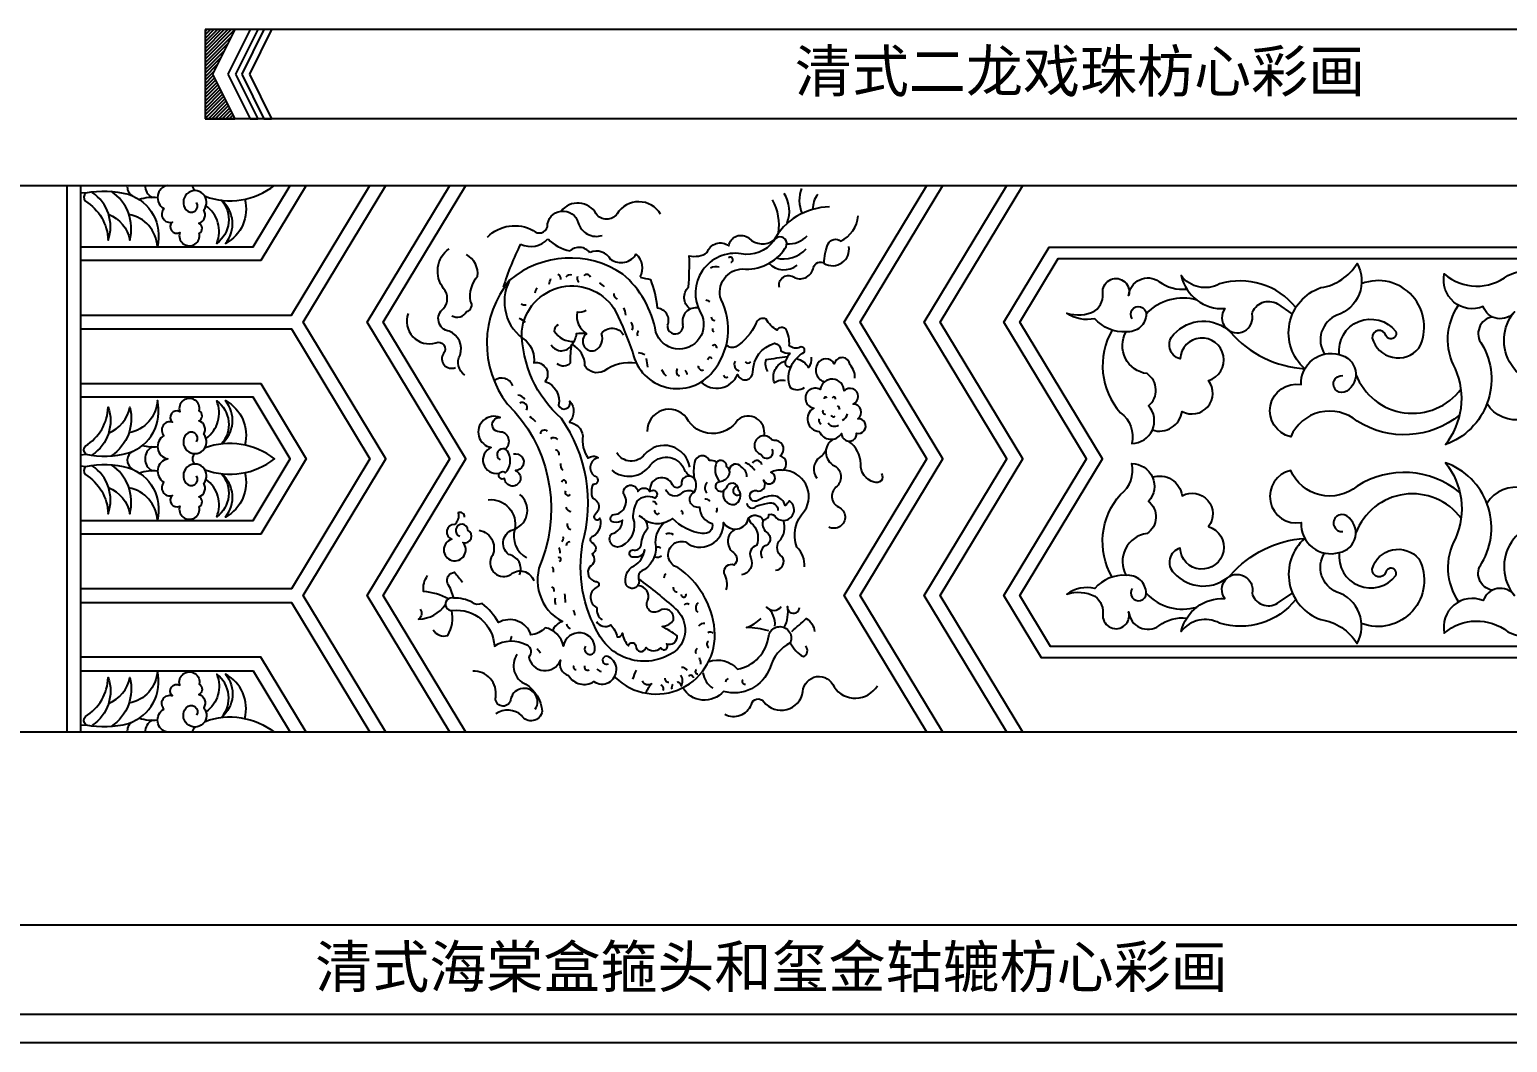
# Model space of a CAD drawing. Extents: x -66030 to 95157, y -13132 to 45879.
# Drawn here: x -38579 to -37498, y 1430 to 2170 of the extents above; entities that cross this region are included whole.
import ezdxf

# ---------------------------------------------------------------- set-up
doc = ezdxf.new("R2010")
doc.units = 0
doc.header["$LTSCALE"] = 100
doc.header["$MEASUREMENT"] = 0
for name, color, linetype in [('3', 11, 'CONTINUOUS'), ('4', 121, 'CONTINUOUS'), ('BH', 21, 'CONTINUOUS'), ('TEXT', 105, 'CONTINUOUS')]:
    doc.layers.add(name, color=color, linetype=linetype)
doc.styles.add('HZ', font='simhei.ttf')

# ---------------------------------------------------------------- blocks, each defined once
blk = doc.blocks.new('A$C59294E8D')
at = {"layer": '3'}
for p, q in [((514.5, 0), (514.5, 400)), ((524.5, 0), (524.5, 400))]:
    blk.add_line(p, q, dxfattribs=at)
for points in [[(524.5, 305), (678.7, 305), (736.1, 400)], [(689.4, 400), (656.1, 345), (524.5, 345)], [(524.5, 355), (650.5, 355), (677.7, 400)], [(747.8, 0), (687.3, 100), (747.8, 200), (687.3, 300), (747.8, 400)], [(794.6, 0), (734.1, 100), (794.6, 200), (734.1, 300), (794.6, 400)], [(806.3, 0), (745.8, 100), (806.3, 200), (745.8, 300), (806.3, 400)], [(1143.6, 0), (1083.1, 100), (1143.6, 200), (1083.1, 300), (1143.6, 400)], [(1155.3, 0), (1094.8, 100), (1155.3, 200), (1094.8, 300), (1155.3, 400)], [(1202.1, 0), (1141.6, 100), (1202.1, 200), (1141.6, 300), (1202.1, 400)], [(1213.8, 0), (1153.3, 100), (1213.8, 200), (1153.3, 300), (1213.8, 400)], [(2094.9, 54.5), (1227.6, 54.5), (1200, 100), (1260.5, 200), (1200, 300), (1233.2, 354.8), (2094.9, 354.8)], [(2094.9, 62.8), (1234.2, 62.8), (1211.7, 100), (1272.2, 200), (1211.7, 300), (1239.8, 346.5), (2094.9, 346.5)], [(524.5, 295), (678.7, 295), (736.1, 200), (678.7, 105), (524.5, 105)], [(524.5, 255), (656.1, 255), (689.4, 200), (656.1, 145), (524.5, 145)], [(524.5, 155), (650.5, 155), (677.7, 200), (650.5, 245), (524.5, 245)], [(524.5, 95), (678.7, 95), (736.1, 0)], [(689.4, 0), (656.1, 55), (524.5, 55)], [(524.5, 45), (650.5, 45), (677.7, 0)]]:
    blk.add_lwpolyline(points, dxfattribs=at)
for points in [[(524.5, 394.8), (528.1, 394.5, -0.117182), (559.4, 393.5, -0.392334), (580.5, 355.1, 0.350659), (559.7, 378.7, 0.350659)], [(528.1, 394.5, 0.38286), (527.8, 388.5, -0.251586), (544.5, 359.9, 0.342179), (532.8, 394.9)], [(544.8, 379, -0.25673), (560.3, 359.9, 0.320008), (546.8, 395.7, 0.298014)], [(588.2, 400, 0.704539), (585.3, 383, 0.769571), (591.5, 373.2, 0.896121), (596.9, 365.5, 1.31428), (611.2, 364.9, 0.609139), (610.8, 372.3, 0.512061), (614.4, 382.1, 2.197421), (601.6, 382.1, 0.954544), (609.1, 387.5)], [(615.4, 392, 0.25939), (666.2, 400)], [(644.4, 389.9, -0.348449), (630.3, 357.4, 0.414201), (627.4, 389.1, -0.441187), (623.9, 357.6, 0.354767), (616.1, 385, 0.354767)], [(822.1, 362.2, -0.338034), (855.6, 367, 0.580098), (865.9, 369.8, -0.885206), (888.5, 372.6, 0.420264), (906, 363.4, 0.420264)], [(948.8, 378.9, 0.563123), (916.9, 379.2, -0.521535), (901.6, 379.2, 0.528902), (875.9, 381.2)], [(1068.5, 342.9, -0.102985), (1071.4, 357.3, -0.475742), (1080.5, 359.3, 0.274141), (1093.3, 377.7, 0.274141)], [(932.6, 112.3, -0.019516), (959.8, 90.3, -0.421055), (961.1, 60.7, -0.471158), (903.6, 71.6, -0.178174), (891.7, 138.1, 0.225708), (876.2, 229.5, -0.214028), (847.2, 293.3, -0.733695), (916.1, 307.6, -0.027445), (928.4, 277.6, 0.62969), (987, 263.8, 0.300923), (993, 316.6, -0.505087), (1008.7, 338.9, 0.279889), (1039.8, 353.9, 1.174639), (1031.4, 359.3, -0.295299), (1007.8, 350, 0.623852), (978, 306.9, -1.106747), (945.3, 292.7, 0.175045), (921.1, 335.1, 0.336935), (838.3, 330.6, 0.35187), (836.8, 240, -0.293323), (862.1, 126.3, 0.40192), (876.9, 81, 0.214573), (869.7, 74.4)], [(970.3, 309.6, -0.458597), (969.3, 325.7, 0.022224), (969.8, 348.5, 0.204833), (982.9, 350.9, -0.518169), (998.7, 355.8, -0.597405), (1013.3, 361.3, 0.368215), (1031.8, 360.1, 0.368215)], [(805.4, 261.2, -0.373145), (802, 275.9, 0.395513), (794.1, 293.4, -0.689029), (790, 309.9, 0.365857), (790, 324.6, -0.42564), (794, 353.7)], [(796, 304.7, 0.438115), (806.7, 307.7, 0.523441), (809.7, 315.4, -0.222914), (814.9, 333.5, 0.305488), (806.7, 349.4, 0.305488)], [(1035.7, 325.2, -0.743129), (1046.9, 332.4, 0.467964), (1060.7, 340, -0.533898), (1068.5, 342.9, 0.630999), (1086.6, 355.3, 0.630999)], [(1308.7, 221.1, 0.469397), (1330.4, 234.7, 0.811487), (1349.8, 257.2, 1.916163), (1329, 273.1, -0.588725), (1324.5, 291.1, -0.426599), (1365.8, 292.7, 0.198909), (1420.2, 265.9, -0.575003), (1432, 325.2, 0.217966), (1458.6, 342.8, -0.468702), (1443.7, 305.1, 0.465202), (1434.7, 276.6)], [(1678.2, 257.5, 0.126901), (1628.9, 302.8, 0.298499), (1595.6, 298.1, 0.937388), (1604.5, 285.8, -0.89286), (1608, 255.2, -0.742351), (1573.7, 307.6, -0.599884), (1550.8, 311.4, -0.605064), (1522.3, 335.2, 0.360316), (1568.9, 334.2, -0.332026), (1629.9, 320.9, 0.182892), (1656.1, 311.3, -0.436657), (1680.5, 289.7)], [(838.3, 330.6, 0.390046), (850.3, 286.3, -0.243823), (856, 270.3, -0.702893), (864.2, 256.6, -0.387575), (874.1, 239.2, 0.973183), (882.3, 242.2, -0.384795), (882, 226.8, -0.333302), (891.9, 216.9, 0.191536), (895.7, 200.5, -0.340971), (903.2, 200.8, 0.647212), (900.2, 187.5, -1.036642), (899.1, 181.3, 0.180872), (898.9, 171.4, -0.613346), (900.8, 159.4, 1.222642), (904.3, 156.6, -0.332835), (899.2, 143.1, 0.68606), (898.4, 138.8, -0.666994), (898.6, 130.5, -0.493028), (896.8, 120.9, 0.544266), (901.2, 110.3, -1.027128), (901.6, 105.9, 0.588488), (902.1, 91.1, 0.268311), (906, 82.2, 0.268311)], [(1293.9, 302.5, -1.335556), (1304.2, 306.1, -0.437618), (1289.5, 292.9, -0.234222), (1266.6, 302.5, -0.212106), (1246, 306.6, 0.199119), (1266.6, 308.2, 0.279827), (1272.3, 322.6, -1.129747), (1291.3, 319.5, -0.575345), (1313.5, 329.8, 0.197624), (1333.9, 324.2)], [(1413.7, 310.6, 0.307845), (1357.8, 327.9, -0.372489), (1329.8, 334, 0.368389), (1361.7, 309.9, 1.563697), (1381.6, 306, -0.502099), (1400.2, 313.3), (1410.8, 306.1)], [(1445.4, 276.2, -0.762005), (1486.8, 293.1, -1.044896), (1479.6, 290.3, 0.911417), (1469.5, 288.3, 0.602901), (1503.7, 280.9, 0.692215), (1461.8, 328.1)], [(764.1, 306.4, 0.625358), (784.3, 284.9, -0.809772), (789.9, 277.1, 0.74415), (798.6, 266.8)], [(894.4, 308.6, -0.165218), (887.7, 307.2, 0.306501), (894.6, 291.5, 0.306501)], [(1557.6, 303.8, 0.578509), (1549.9, 283.8, -0.470173), (1523.2, 210.5, 0.28099), (1530.4, 265.9, -0.281696), (1532.7, 312.3, -0.281696)], [(873.8, 298.1, 0.291288), (871, 293.5, 0.284276), (885.4, 285.9, 0.284276)], [(931.1, 269.9, 0.195429), (907.2, 264.2, -0.396771), (893.4, 268, 0.283172), (883.8, 283.7, 0.159897), (887.3, 291.6, -0.132559), (894.6, 291.5, 0.847109), (900.8, 279.2, 0.362205), (905.6, 291.7, -0.547425), (921.6, 290.7)], [(978.3, 256.2, 0.518748), (1005.1, 261.6, 0.835136), (1016.4, 263.6, -0.340248), (1032.1, 284.5, -0.362603), (1036.8, 278.9, 0.155538), (1043.3, 277.4, 0.008928), (1040.2, 271.6, 0.866932), (1044.6, 268.2, -0.149099), (1053.7, 277.9, 0.736075), (1050.9, 281.7, -0.312574), (1042.9, 282.8, 0.153882), (1040.4, 295, 0.468598), (1034, 294.2, -0.15229), (1026, 302.2, 0.468208), (1018.5, 298.9, -0.147406), (1003.9, 282, -0.356265), (996.9, 283.4)], [(1279.2, 294.2, 0.32303), (1285.4, 233.7, -0.302916), (1293.6, 211.3, 0.648684), (1305.9, 238.8, 0.502606), (1304.8, 262.3, -0.535349), (1289.5, 292.9)], [(868.8, 283.4, 0.604261), (883.8, 283.7, 0.604261)], [(872.9, 269.8, 0.400979), (882.9, 270.3, -0.045553), (883.8, 283.7)], [(1041.7, 274.5, 0.008205), (1025.7, 272.4, 0.219768), (1027.1, 264, 0.219768)], [(1040.3, 257, 0.23595), (1032.1, 255.5, -0.436839), (1040.2, 271.6)], [(1048.2, 273.4, -0.20438), (1057, 266.8, 0.209674), (1059.3, 274.3, 0.209674)], [(1091, 258.9, 0.198723), (1087.4, 268.8, 0.837595), (1075.9, 269.6, 0.595424), (1063.7, 269.6, 0.509362), (1068.7, 256.4, 0.509362)], [(1533.7, 232.2, -0.323244), (1458.5, 227.6, 0.50235), (1409.9, 216.2, -0.978476), (1417.5, 254.3, -0.516962), (1445.4, 276.2, -0.681721), (1450.9, 249.5, -1.414978), (1448, 260.9)], [(1044.6, 268.2, 0.240415), (1043.7, 252.1, 0.300684), (1054, 252.1, 0.300684)], [(1606.8, 254.9, -0.528299), (1603.1, 237.9, -0.404844), (1609.9, 211.7, 0.330344), (1580.2, 229.1, -0.321176), (1553.6, 240.2, -0.321176)], [(524.5, 203), (528.1, 203.4, 0.117182), (559.4, 204.3, 0.392334), (580.5, 242.7, -0.350659), (559.7, 219.1, -0.350659)], [(609.1, 212.5, 0.954544), (601.6, 217.9, 2.197421), (614.4, 217.9, 0.512061), (610.8, 227.7, 0.609139), (611.2, 235.1, 1.31428), (596.9, 234.5, 0.896121), (591.5, 226.8, 0.769571), (585.3, 217, 0.704539), (588.2, 200, 0.704539), (585.3, 183, 0.769571), (591.5, 173.2, 0.896121), (596.9, 165.5, 1.31428), (611.2, 164.9, 0.609139), (610.8, 172.3, 0.512061), (614.4, 182.1, 2.197421), (601.6, 182.1, 0.954544), (609.1, 187.5)], [(616.1, 215, 0.354767), (623.9, 242.4, -0.441187), (627.4, 210.9, 0.414201), (630.3, 242.6, -0.348449), (644.4, 210.1)], [(528.1, 203.4, -0.38286), (527.8, 209.4, 0.251586), (544.5, 237.9, -0.342179), (532.8, 202.9)], [(544.8, 218.8, 0.25673), (560.3, 237.9, -0.320008), (546.8, 202.2, -0.298014)], [(835, 207.1, 0.738431), (830.8, 219.7, -1.048055), (831.3, 230.2, 1.11922), (824.8, 208.3, 0.90297), (830.5, 189.5)], [(1024.5, 216.9, 0.707369), (1005.2, 228.5, -0.580431), (967.8, 230.1, 0.7104), (938.9, 220.1, 0.7104)], [(915.6, 40.1, 0.697074), (988.3, 75, 0.220322), (961.4, 120.5, -1.00827), (966.9, 139.2, 0.64415), (994.9, 153.4, 0.690578), (1013.1, 156.6, -0.532228), (1023.4, 155.5, 0.472769), (1028, 159.3, -0.372685), (1033.4, 156.9, 1.057778), (1043.1, 169.3, -0.084326), (1039.9, 166, 0.253417), (1033, 172.8, 0.171214), (1020.4, 169.7, -1.888187), (1020.3, 176.3, 0.634648), (1024.1, 184.4, 1.618622), (1029.4, 190.2, -0.195795), (1038.3, 191.7, 0.646848), (1036.2, 202.2, 0.675707), (1033.6, 213.3, -0.101687), (1030.1, 214, 1.383135), (1022.4, 203.2, 1.070604), (1030.4, 207.1)], [(615.4, 192, 0.25939), (666.2, 200, 0.25939), (615.4, 208, 0.25939)], [(841.2, 203.6, -1.108328), (842.5, 191.4, -1.861748), (834.6, 185.7, -2.226651), (835.1, 189.8, 0.312829), (837.5, 204.4, 1.473708), (831.3, 199.3, 1.473708)], [(970.2, 193.9, 0.63891), (937, 203.1, -0.529339), (916.8, 204.3)], [(1070.1, 207.8, -0.202862), (1065.2, 201.2, 0.412879), (1063.1, 185.8, 0.412879)], [(1075, 214.4, 0.595019), (1076, 195, -0.500743), (1077.9, 180, 0.570709), (1079.1, 164.7, -1.019431), (1071.9, 150.1)], [(1110.4, 189.2, -0.777243), (1105, 183, -0.356602), (1095.2, 196.3, 0.22771), (1086.6, 212.7, 0.22771)], [(524.5, 194.8), (528.1, 194.5, -0.117182), (559.4, 193.5, -0.392334), (580.5, 155.1, 0.350659), (559.7, 178.7, 0.350659)], [(528.1, 194.5, 0.38286), (527.8, 188.5, -0.251586), (544.5, 159.9, 0.342179), (532.8, 194.9)], [(544.8, 179, -0.25673), (560.3, 159.9, 0.320008), (546.8, 195.7, 0.298014)], [(994.9, 176.4, 0.560001), (1002.8, 166.6, 0.51129), (1005.8, 177.2, 0.932477), (996.8, 178.6, 0.172875), (994.9, 176.4, -0.492964), (989.2, 179.1, -0.414302), (992.2, 183.4, 0.268223), (999.3, 188.9, 0.297392), (997.1, 194.5, 0.697935), (989.8, 197.5, 0.173123), (984.6, 198.9, 0.730157), (973.5, 197.3, 0.07475), (973.3, 185.8, 0.728629), (964, 181.3, -0.689827), (957.6, 180.9, 0.889075), (941, 176.1, -1.180387), (944.5, 171.3, 0.310741), (931.5, 169.1, 0.11464), (928.5, 156.8, -0.389932), (920.1, 136.2, -0.818386), (912.8, 145.1, 0.349865), (920.9, 155.2, -0.212107), (914.5, 153.6, -0.936073), (914.9, 159.2, 0.572108), (921.7, 174.5, -1.02406), (932.2, 176.1, -0.577835), (941, 176.1)], [(913, 191.7, 0.432395), (941.5, 195.5, -0.548641), (965.5, 193.6, 0.147109), (970.3, 187.4, 0.147109)], [(1011.8, 186.9, 0.295404), (1007.7, 194.1, 0.683411), (999, 192)], [(1279.2, 113.5, -0.32303), (1285.4, 174, 0.302916), (1293.6, 196.5, -0.648684), (1305.9, 168.9, -0.502606), (1304.8, 145.4, 0.535349), (1289.5, 114.8)], [(1557.6, 103.9, -0.578509), (1549.9, 123.9, 0.470173), (1523.2, 197.2, -0.28099), (1530.4, 141.8, 0.281696), (1532.7, 95.4, 0.281696)], [(1606.8, 152.8, 0.528299), (1603.1, 169.8, 0.404844), (1609.9, 196, -0.330344), (1580.2, 178.6, 0.321176), (1553.6, 167.5, 0.321176)], [(644.4, 189.9, -0.348449), (630.3, 157.4, 0.414201), (627.4, 189.1, -0.441187), (623.9, 157.6, 0.354767), (616.1, 185, 0.354767)], [(977.3, 164.6, -0.862072), (973.3, 175.7, 0.320644), (973.3, 185.8, 0.320644)], [(1054, 120.9, 0.223281), (1048.6, 135.4, -0.295603), (1054.2, 161.9, 0.589369), (1038.3, 191.7)], [(1308.7, 186.6, -0.469397), (1330.4, 173, -0.811487), (1349.8, 150.5, -1.916163), (1329, 134.6, 0.588725), (1324.5, 116.6, 0.426599), (1365.8, 115, -0.198909), (1420.2, 141.8, 0.575003), (1432, 82.5, -0.217966), (1458.6, 64.9, 0.468702), (1443.7, 102.6, -0.465202), (1434.7, 131.1)], [(1533.7, 175.5, 0.323244), (1458.5, 180.1, -0.50235), (1409.9, 191.5, 0.978476), (1417.5, 153.4, 0.516962), (1445.4, 131.5, 0.681721), (1450.9, 158.2, 1.414978), (1448, 146.8)], [(845.5, 115.2, 0.49618), (837.5, 130, -0.63689), (842, 148.6, 0.57795), (845.7, 173.9)], [(973.3, 175.7, 0.287465), (964, 174.9, -0.592604), (952.7, 177.7)], [(822.7, 170.1, -0.505936), (842, 148.6, 0.351734), (850.7, 127.6, 0.101511)], [(977.3, 164.8, 0.351263), (986.6, 152.8, -0.560805), (979.3, 145.5, -0.180488), (957.6, 156.4, -0.318519), (937.6, 154.9)], [(1012, 167.6, 0.734169), (1018.8, 165.5, -0.034425), (1027.3, 167.6, -0.520489), (1034.6, 162.3)], [(805.2, 157.4, 0.61788), (800.7, 160.4, -0.275315), (798, 152, 0.852959), (795.9, 141.2, 3.493359), (804.1, 138.9, 0.92009), (807.8, 147.8, 1.893274), (801.8, 143.4)], [(951.4, 153.1, 0.215925), (944.8, 138.8, -0.304122), (937, 119, 0.398645), (932.6, 112.3, -0.938209), (923.7, 107.7, -0.375893), (929.4, 121.8, 0.242072), (937, 133.5, -0.435701), (929.5, 128.2, -1.124956), (928.5, 133.4, 0.450903), (934.6, 137.1, -0.165029), (939.4, 149.5, 0.322071), (933, 158.2)], [(1013.1, 156.6, 0.210541), (1016.5, 151.8, -0.277722), (1019, 136.6, 0.470188), (1014.8, 127.7, -0.485962), (1008, 115.1)], [(1024.1, 155.5, 0.334623), (1026.2, 146.3, -0.737219), (1024.5, 136.2, 0.359905), (1023.2, 127.3)], [(1032.9, 118.5, 0.621308), (1037.5, 128.6, -0.410367), (1035.4, 139.5, 0.290414), (1038.6, 154.9, 0.290414)], [(1678.2, 150.2, -0.126901), (1628.9, 104.9, -0.298499), (1595.6, 109.6, -0.937388), (1604.5, 121.9, 0.89286), (1608, 152.5, 0.742351), (1573.7, 100.1, 0.599884), (1550.8, 96.3, 0.605064), (1522.3, 72.5, -0.360316), (1568.9, 73.5, 0.332026), (1629.9, 86.8, -0.182892), (1656.1, 96.5, 0.436657), (1680.5, 118)], [(816, 147.8, -0.523583), (824.9, 127.8, 0.743728), (839.2, 115.5, -0.53782), (855.9, 110.9)], [(1003.4, 148.6, 0.556806), (1002.1, 131.5, -0.507938), (1002.5, 122.3, 0.553378), (995, 116.4, -0.212323), (996.6, 104.1)], [(1445.4, 131.5, 0.762005), (1486.8, 114.6, 1.044896), (1479.6, 117.4, -0.911417), (1469.5, 119.4, -0.602901), (1503.7, 126.8, -0.692215), (1461.8, 79.6)], [(793.6, 97.6, 0.099177), (775.3, 103, -0.200267), (778.3, 114.6)], [(797.4, 98.1, 0.078661), (792.9, 109, -0.505919), (797.9, 117, -0.006899), (803.9, 109.9)], [(1293.9, 105.2, 1.335556), (1304.2, 101.6, 0.437618), (1289.5, 114.8, 0.234222), (1266.6, 105.2, 0.212106), (1246, 101.1, -0.199119), (1266.6, 99.5, -0.279827), (1272.3, 85.1, 1.129747), (1291.3, 88.2, 0.575345), (1313.5, 77.9, -0.197624), (1333.9, 83.5)], [(1413.7, 97.1, -0.307845), (1357.8, 79.8, 0.372489), (1329.8, 73.7, -0.368389), (1361.7, 97.8, -1.563697), (1381.6, 101.7, 0.502099), (1400.2, 94.4), (1410.8, 101.6)], [(893.9, 63, 1.303927), (900.7, 60.2, 0.959273), (877.7, 63.1, 0.29906), (864.3, 76.5, -0.178297), (853.9, 71.3, 0.47451), (830.1, 80.2, 0.099031), (818.2, 94.3, -0.309191), (810.8, 95.1, 0.130216), (797.4, 98.1, 1.24731), (796.6, 89.1, -0.431506), (827.1, 63.1, -0.28084), (850.9, 63.9, -0.489347), (852.4, 55, 0.755682), (875.4, 52.7, 0.424621), (881.4, 41.6, 0.426894), (900, 37.1, 1.045531), (911.1, 55, 1.883599), (910.7, 50.1)], [(901.8, 81.1, 0.44973), (912.3, 78.7, -0.111529), (917.1, 69.8, 0.427861), (920.8, 72.4, 0.135384), (925.2, 63.2, -0.854318), (930.6, 63.2, 0.884967), (938.2, 61.9, 0.411603), (948.9, 61.7, 1.124548), (953.1, 64.8, 0.557356), (960.9, 70.6, 0.039529), (950, 77.3, 0.217506), (958.3, 82.3, 0.651221), (947.9, 88.9, -0.828748), (939.5, 96.6, 0.507984), (932.5, 107.1, 0.507984)], [(772.9, 90, -0.424995), (771.7, 82.8, 0.251633), (791.4, 93.7, 0.251633)], [(782.4, 75, 0.362603), (793, 70.8, 0.177272), (796, 89.1, 0.177272)], [(1032.5, 77.7, 0.259678), (1026.4, 91.5, 0.481907), (1037, 92)], [(1039.2, 76.7, 0.178392), (1041.6, 92, 1.030295), (1050.4, 91.2)], [(984, 51.8, -0.30256), (1005, 46.2, 0.330209), (1027.9, 70.6, -1.119804), (1043.7, 65.5, 0.207643), (1028.9, 47.3, -0.394431), (994.8, 29.9, -0.514336), (965, 32.6)], [(1027.9, 74.2, 0.06542), (1011.6, 76.7, 0.124666), (1022.3, 83.3)], [(1044.7, 73.7, 0.007652), (1055.4, 83.3, -0.233873), (1061.5, 73.7)], [(1043.7, 65.5, 0.16575), (1053.3, 55.4, 0.535349), (1054.9, 63)], [(843.7, 56.9, 0.484057), (850.2, 35.2, -0.238492), (862, 15.4, -0.721533), (847.1, 12.4, 0.335578), (828.2, 13.5)], [(524.5, 5.2), (528.1, 5.5, 0.117182), (559.4, 6.5, 0.392334), (580.5, 44.9, -0.350659), (559.7, 21.3, -0.350659)], [(588.2, 0, -0.704539), (585.3, 17, -0.769571), (591.5, 26.8, -0.896121), (596.9, 34.5, -1.31428), (611.2, 35.1, -0.609139), (610.8, 27.7, -0.512061), (614.4, 17.9, -2.197421), (601.6, 17.9, -0.954544), (609.1, 12.5)], [(857.1, 16.8, 1.265123), (839, 23.4, -0.985831), (828.1, 25.9, 0.474543), (811.3, 44.7)], [(528.1, 5.5, -0.38286), (527.8, 11.5, 0.251586), (544.5, 40.1, -0.342179), (532.8, 5.1)], [(544.8, 21, 0.25673), (560.3, 40.1, -0.320008), (546.8, 4.3, -0.298014)], [(644.4, 10.1, 0.348449), (630.3, 42.6, -0.414201), (627.4, 10.9, 0.441187), (623.9, 42.4, -0.354767), (616.1, 15, -0.354767)], [(995.8, 13.2, 0.438807), (1015.2, 20.3, -0.667357), (1024.3, 22.3, 0.661192), (1052.9, 29.8, -0.807322), (1075.7, 33.2, 0.547317), (1107.4, 34)], [(615.4, 8, -0.25939), (666.2, 0)]]:
    blk.add_lwpolyline(points, format="xyb", dxfattribs=at)
blk.add_lwpolyline([(1083, 249.6, 0.929538), (1065.6, 250.8, 1.183928), (1060.9, 237.1, 0.760344), (1064.9, 220.1, 0.607447), (1081.2, 218.5, 1.039249), (1092.2, 218.8, 1.196243), (1093.1, 229.3, 0.736401), (1089.7, 240.1, 1.252501), (1083, 249.6)], format="xyb", close=True, dxfattribs=at)
for centre, radius, start, end in [((566.1, 398.9), 7.63, 171.4249, 235.3056), ((577.1, 361.4), 29.8, 83.2721, 109.0748), ((581.6, 400), 10.1, 180, 240.5142), ((610.9, 400), 4.76, 180, 233.3999), ((1018.6, 381.1), 24.4, 339.0572, 31.9902), ((1073.8, 389.1), 23.5, 158.3745, 204.114), ((1075.3, 383.5), 15.1, 139.17, 183.925), ((997.8, 371), 37.7, 350.8188, 29.2095), ((1072.8, 337.3), 46.9, 90.3773, 151.9736), ((1017, 270), 191.6, 152.9581, 163.1229), ((853.8, 372.2), 16.9, 243.7047, 317.7594), ((888.2, 382), 30.4, 224.1802, 258.805), ((1042.3, 376.1), 18.9, 266.3457, 316.4233), ((889, 344.4), 10.3, 38.3864, 130.9914), ((902, 340.3), 11.6, 27.5124, 114.8611), ((919.7, 356.6), 13.1, 235.9052, 329.1365), ((921.5, 339.5), 14, 332.4248, 47.3743), ((999.8, 345.6), 1.92, 283.0778, 133.5503), ((1038.8, 368.3), 22.1, 255.5362, 318.1635), ((989.4, 331.7), 8.83, 74.787, 118.3697), ((1039.1, 353.7), 15.4, 223.8663, 308.4184), ((871.4, 317.9), 15.1, 151.3004, 167.5666), ((828.1, 341.5), 41.4, 340.5341, 346.6695), ((872.1, 331.7), 3.61, 351.9932, 64.1783), ((882.7, 330.6), 3.98, 74.8316, 144.0283), ((891.6, 332.1), 3.91, 159.3002, 227.1951), ((894.7, 332), 2.95, 18.7334, 138.6591), ((900.8, 320.1), 8.96, 38.696, 68.8268), ((946, 368.7), 37.7, 251.2784, 263.1353), ((871, 303.2), 75.9, 5.2998, 21.7114), ((918.5, 320.6), 3.99, 175.7253, 248.3141), ((994, 339.2), 25.8, 242.2027, 248.9334), ((1331, 280.7), 36.9, 73.7022, 136.4232), ((849.3, 316.3), 3.76, 229.428, 286.3955), ((912.4, 304.9), 10.9, 1.4471, 30.4606), ((945.6, 301.3), 8.99, 336.2223, 83.5613), ((974.2, 301), 9.41, 76.1311, 196.2737), ((988.7, 304.1), 2.97, 184.0366, 265.9953), ((841.4, 291), 12.2, 46.202, 71.2989), ((923.4, 296.1), 5.04, 336.6056, 44.0154), ((935.6, 291.1), 3.96, 139.7452, 197.6226), ((959.5, 297.1), 5.78, 174.5727, 12.3592), ((989.1, 294.9), 2.43, 168.1076, 235.5173), ((988.2, 281.6), 1.68, 333.4668, 153.4287), ((924.3, 244.9), 33.8, 67.5387, 75.6105), ((890.7, 262.5), 48.9, 5.3779, 12.8126), ((984.9, 272.5), 1.69, 22.2706, 183.7046), ((1007.6, 269.1), 4.9, 152.0864, 254.3339), ((1012.7, 273), 3.01, 225.0215, 314.9785), ((961.3, 271), 13.2, 205.3596, 230.4213), ((963.5, 263.7), 3.19, 136.8941, 255.0135), ((964.5, 261.6), 3.75, 0.0065, 53.1491), ((979.1, 267.6), 2.72, 169.134, 293.5776), ((996.9, 261.9), 2.3, 199.58, 298.3664), ((1499, 277.6), 44.3, 200.9081, 323.4125), ((832.4, 250.2), 8.86, 21.6435, 126.592), ((843.6, 240), 6.68, 30.9865, 84.1), ((847.5, 237.5), 3.69, 330.2954, 119.7365), ((1069.4, 244.2), 1.04, 8.5571, 200.9142), ((1075.6, 244), 1.28, 340.415, 161.2469), ((1077, 236.1), 2.9, 1.0476, 62.9917), ((846.1, 217.3), 15, 40.0471, 62.6645), ((1067.1, 228), 2.54, 151.9825, 249.8878), ((1069.1, 234.5), 1.74, 138.8559, 282.4735), ((1075.3, 232.3), 1.63, 191.221, 319.7256), ((1078.9, 234.3), 6.75, 296.804, 349.0191), ((863.7, 218.1), 2.92, 43.1984, 176.7473), ((1076, 229.2), 5.39, 213.5292, 302.2944), ((566.1, 198.9), 7.63, 119.5031, 235.3056), ((577.1, 238.6), 29.8, 255.0847, 276.7279), ((581.6, 200), 10.1, 119.4858, 240.5142), ((870.6, 211.6), 3.9, 40.2615, 130.2165), ((871.5, 203.3), 3.07, 348.5208, 85.2496), ((610.9, 200), 4.76, 126.6001, 233.3999), ((880.8, 195.8), 5.4, 170.2347, 229.752), ((1001, 192.2), 12.4, 154.5709, 225.0785), ((1006.2, 184.8), 13.2, 29.9687, 70.0022), ((1019.2, 195.2), 3.68, 5.4248, 151.9676), ((577.1, 161.4), 29.8, 83.2721, 109.0748), ((878, 182.7), 1.68, 337.7544, 170.3717), ((881.2, 175.5), 2.32, 152.6129, 313.6779), ((986.7, 178.9), 5.52, 135.695, 221.4393), ((1005, 176.6), 3.21, 86.102, 311.9905), ((1499, 130.1), 44.3, 36.5875, 159.0919), ((883.5, 165.5), 4.06, 191.96, 265.6998), ((942.1, 164.7), 4.32, 21.3221, 76.3377), ((946.4, 161.6), 1.98, 152.3322, 324.8371), ((981.8, 166.6), 3.86, 36.6163, 99.8029), ((987.9, 162.7), 2.27, 311.0651, 34.677), ((884.5, 152.1), 4.1, 170.3608, 251.5949), ((963.7, 160.6), 1.31, 313.0787, 100.0769), ((873.3, 142.4), 4.32, 318.914, 6.8626), ((955, 140.6), 4.93, 48.8095, 118.4444), ((870.4, 131.9), 4.88, 350.7021, 39.1767), ((882.4, 136.6), 2.72, 92.7169, 182.7039), ((947, 133.1), 2.27, 34.717, 145.283), ((866.3, 118.2), 4.13, 345.5235, 38.6792), ((874.6, 126.5), 1.33, 265.8246, 131.0644), ((946.3, 132.8), 4.8, 248.8801, 311.1249), ((954.6, 113.2), 3.37, 124.572, 186.5161), ((867.9, 103.6), 3.01, 346.9, 62.6745), ((878.7, 96.1), 7.36, 164.7365, 201.6267), ((712.2, 84.8), 167.3, 3.467, 5.6859), ((960.9, 105.6), 2.87, 168.4655, 271.177), ((965.7, 100.6), 1.8, 175.4284, 23.4859), ((1331, 127), 36.9, 223.5768, 286.2978), ((866.9, 82.3), 19.5, 9.0304, 20.8484), ((968.1, 91.3), 2.76, 55.5502, 141.9326), ((979.1, 91.1), 4.59, 128.8123, 226.4132), ((885.7, 80.8), 5.98, 193.747, 237.3586), ((980.5, 75), 4.73, 81.5556, 147.3082), ((843.7, 67.2), 4.81, 143.0437, 184.7326), ((985.1, 64.3), 2.49, 119.097, 246.3587), ((985.1, 70.2), 3.06, 42.5184, 125.4702), ((-652942.5, -490565.8), 817416.9, 36.8851116, 36.8853832), ((976.9, 58.9), 2.66, 118.5858, 208.6177), ((966.5, 49.7), 11.7, 1.0123, 24.61), ((886.7, 47.6), 1.74, 140.2204, 277.0274), ((895.4, 47.8), 2.44, 157.9879, 296.6251), ((906, 49.5), 5, 218.7242, 260.7907), ((1001.1, 13.6), 77.1, 155.5439, 160.8313), ((964.5, 43.1), 4.31, 30.2636, 94.2457), ((975.7, 44.3), 1.59, 115.9727, 283.3553), ((996.2, 46.4), 16.8, 190.1413, 236.7504), ((939.6, 39.7), 4.78, 206.5962, 305.3463), ((961.3, 18.8), 25.4, 138.1434, 156.0494), ((948.3, 31.8), 2.71, 334.4533, 78.7024), ((954.4, 39.3), 2.57, 174.8921, 279.382), ((960.9, 32.3), 4.03, 140.1758, 191.7368), ((961.1, 33.9), 2.66, 357.3891, 96.8849), ((958.4, 37.6), 6.5, 324.3463, 38.7518), ((970.9, 39.7), 1.98, 1.9167, 145.3215), ((998.9, 36.8), 2.57, 106.7304, 180.4704), ((1010.3, 37.1), 1.87, 139.0408, 287.2111), ((566.1, 1.1), 7.63, 124.6944, 188.5751), ((577.1, 38.6), 29.8, 250.9252, 276.7279), ((581.6, 0), 10.1, 119.4858, 180), ((610.9, 0), 4.76, 126.6001, 180)]:
    blk.add_arc(centre, radius, start, end, dxfattribs=at)
at = {"layer": '4'}
blk.add_lwpolyline([(2094.9, 0), (0, 0), (0, 400), (2094.9, 400)], dxfattribs=at)
blk = doc.blocks.new('A$C7C036234')
at = {"layer": '3'}
for p, q in [((0, 65.3), (0, 0)), ((1301.2, 65.3), (0, 65.3)), ((21.6, 65.3), (5.3, 32.6)), ((32.8, 65.3), (16.5, 32.6)), ((38.4, 65.3), (22.1, 32.6)), ((43, 65.3), (26.7, 32.6)), ((48.6, 65.3), (32.3, 32.6)), ((5.3, 32.6), (21.6, 0)), ((16.5, 32.6), (32.8, 0)), ((22.1, 32.6), (38.4, 0)), ((26.7, 32.6), (43, 0)), ((32.3, 32.6), (48.6, 0)), ((0, 0), (21.6, 0)), ((1301.2, 0), (0, 0)), ((32.8, 0), (38.4, 0)), ((43, 0), (48.6, 0))]:
    blk.add_line(p, q, dxfattribs=at)
at = {"layer": 'BH'}
for p, q in [((0, 46.1), (19.1, 65.3)), ((0, 48.7), (16.6, 65.3)), ((0, 51.2), (14, 65.3)), ((0, 53.8), (11.5, 65.3)), ((0, 56.3), (9, 65.3)), ((0, 61.4), (3.9, 65.3)), ((0, 58.8), (6.4, 65.3)), ((0, 63.9), (1.3, 65.3)), ((0, 43.6), (21.5, 65.1)), ((0, 41), (19, 60)), ((0, 38.5), (16.4, 54.9)), ((0, 35.9), (13.9, 49.8)), ((0, 33.4), (11.3, 44.7)), ((0, 30.8), (8.8, 39.6)), ((0, 28.3), (6.2, 34.5)), ((0, 25.7), (5.8, 31.6)), ((0, 23.2), (6.7, 29.9)), ((0, 20.7), (7.5, 28.2)), ((0, 18.1), (8.4, 26.5)), ((0, 15.6), (9.2, 24.8)), ((0, 13), (10.1, 23.1)), ((0, 10.5), (10.9, 21.4)), ((0, 7.9), (11.8, 19.7)), ((0, 5.4), (12.6, 18)), ((0, 2.8), (13.5, 16.3)), ((0, 0.3), (14.3, 14.6)), ((2.3, 0), (15.2, 12.9)), ((4.8, 0), (16, 11.2)), ((7.3, 0), (16.8, 9.5)), ((9.9, 0), (17.7, 7.8)), ((12.4, 0), (18.5, 6.1)), ((15, 0), (19.4, 4.4)), ((17.5, 0), (20.2, 2.7)), ((20.1, 0), (21.1, 1))]:
    blk.add_line(p, q, dxfattribs=at)

msp = doc.modelspace()

# ---------------------------------------------------------------- linework, layer by layer
at = {"layer": '3', "color": 2}
msp.add_line((-66009.4, 1429.7), (95156.9, 1429.7), dxfattribs=at)

# ---------------------------------------------------------------- block references
at = {"layer": '3'}
for name, p in [('A$C7C036234', (-38450.9, 2105.2)), ('A$C59294E8D', (-39066.4, 1656.5)), ('A$C7C036234', (-38667, 1450.2))]:
    msp.add_blockref(name, p, dxfattribs=at)

# ---------------------------------------------------------------- texts
at = {"layer": 'TEXT', "char_height": 30.6, "attachment_point": 4, "style": 'HZ'}
for s, insert in [('清式二龙戏珠枋心彩画', (-38019.4, 2138.3)), ('清式海棠盒箍头和玺金轱辘枋心彩画', (-38370.4, 1483.3))]:
    msp.add_mtext(s, dxfattribs=dict(at, insert=insert))

doc.saveas('drawing.dxf')
